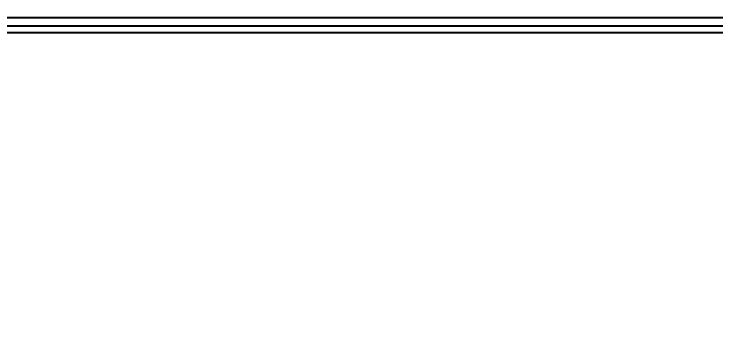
# Model space of a CAD drawing. Header units: millimetres. Extents: x 17891 to 32328, y 18593 to 29476.
# Drawn here: x 17971.16 to 17979.36, y 18980.43 to 18984.28 of the extents above; entities that cross this region are included whole.
import ezdxf

# ---------------------------------------------------------------- set-up
doc = ezdxf.new("R2010")
doc.units = ezdxf.units.MM
doc.header["$LTSCALE"] = 5
doc.layers.add('UNIT', color=6, linetype='Continuous')
doc.layers.add('WS-NO-CONTROL', color=3, linetype='Continuous')
doc.styles.add('SUBMITTAL', font='romans.shx', dxfattribs={"width": 0.75})
doc.dimstyles.new('SUBMITTAL', dxfattribs={"dimtxt": 0.09375, "dimasz": 0.09375, "dimexe": 0.03125, "dimexo": 0.0625, "dimgap": 0.0625, "dimtad": 0, "dimdec": 4, "dimzin": 4, "dimdsep": 46, "dimlunit": 4, "dimtxsty": 'SUBMITTAL', "dimcen": 0.09375, "dimclre": 6, "dimadec": 0, "dimazin": 0, "dimtfac": 1, "dimtdec": 0, "dimtofl": 0, "dimtmove": 0, "dimatfit": 3, "dimfxl": 0, "dimfrac": 2, "dimtolj": 1, "dimtzin": 4, "dimarcsym": 0})

# ---------------------------------------------------------------- blocks, each defined once
blk = doc.blocks.new('*D72')
at = {"layer": 'WS-NO-CONTROL', "color": 6, "lineweight": -2}
for p, q in [((17947.6671, 18976.129), (17947.6671, 19017.2585)), ((18005.8178, 18975.8606), (18005.8178, 19017.2585))]:
    blk.add_line(p, q, dxfattribs=at)
at = {"layer": 'WS-NO-CONTROL', "color": 3, "lineweight": -2}
for p, q in [((17947.6671, 19014.4417), (17942.7377, 19014.4417)), ((18000.8884, 19014.4417), (17952.5965, 19014.4417))]:
    blk.add_line(p, q, dxfattribs=at)
at = {"layer": 'WS-NO-CONTROL', "color": 3}
for points in [[(17952.5965, 19015.2633), (17952.5965, 19013.6202), (17947.6671, 19014.4417)], [(18000.8884, 19015.2633), (18000.8884, 19013.6202), (18005.8178, 19014.4417)]]:
    blk.add_solid(points, dxfattribs=at)
at = {"layer": 'WS-NO-CONTROL', "color": 3, "insert": (17923.9883, 19014.4417), "char_height": 4.9294, "attachment_point": 5, "style": 'SUBMITTAL'}
blk.add_mtext('\\A1;4\'-10 1/8"', dxfattribs=at)
blk = doc.blocks.new('*D73')
at = {"layer": 'WS-NO-CONTROL', "color": 6, "lineweight": -2}
for p, q in [((17947.6671, 18976.129), (17947.6671, 19003.6626)), ((17983.304, 18975.8606), (17983.304, 19003.6626))]:
    blk.add_line(p, q, dxfattribs=at)
at = {"layer": 'WS-NO-CONTROL', "color": 3, "lineweight": -2}
for p, q in [((17947.6671, 19000.8458), (17942.7377, 19000.8458)), ((17978.3746, 19000.8458), (17952.5965, 19000.8458))]:
    blk.add_line(p, q, dxfattribs=at)
at = {"layer": 'WS-NO-CONTROL', "color": 3}
for points in [[(17952.5965, 19001.6673), (17952.5965, 19000.0242), (17947.6671, 19000.8458)], [(17978.3746, 19001.6673), (17978.3746, 19000.0242), (17983.304, 19000.8458)]]:
    blk.add_solid(points, dxfattribs=at)
at = {"layer": 'WS-NO-CONTROL', "color": 3, "insert": (17923.9883, 19000.8458), "char_height": 4.9294, "attachment_point": 5, "style": 'SUBMITTAL'}
blk.add_mtext('\\A1;2\'-11 5/8"', dxfattribs=at)

msp = doc.modelspace()

# ---------------------------------------------------------------- linework, layer by layer
at = {"layer": 'UNIT'}
for p, q in [((17970.6432, 18984.2395), (17979.8952, 18984.2395)), ((17958.3991, 18984.1391), (17992.1393, 18984.1391)), ((17992.1393, 18984.0604), (17958.3991, 18984.0604))]:
    msp.add_line(p, q, dxfattribs=at)

# ---------------------------------------------------------------- dimensions: what is measured, and where the dimension line sits
at = {"layer": 'WS-NO-CONTROL', "color": 3}
for base, p1, picture, middle in [((17947.6671, 19014.4417), (18005.8178, 18973.0438), '*D72', (17923.9883, 19014.4417)), ((17947.6671, 19000.8458), (17983.304, 18973.0438), '*D73', (17923.9883, 19000.8458))]:
    dim = msp.add_linear_dim(base=base, p1=p1, p2=(17947.6671, 18973.3122), dimstyle='SUBMITTAL', override={"dimscale": 70.42, "dimtxt": 0.07, "dimasz": 0.07, "dimexe": 0.04, "dimexo": 0.04, "dimgap": 0.03125, "dimdec": 3, "dimzin": 3, "dimclrd": 3, "dimclrt": 3, "dimtdec": 3, "dimtix": 1}, dxfattribs=at)
    dim.commit()
    dim.dimension.update_dxf_attribs({"geometry": picture, "text_midpoint": middle, "dimtype": 160})

doc.saveas('drawing.dxf')
